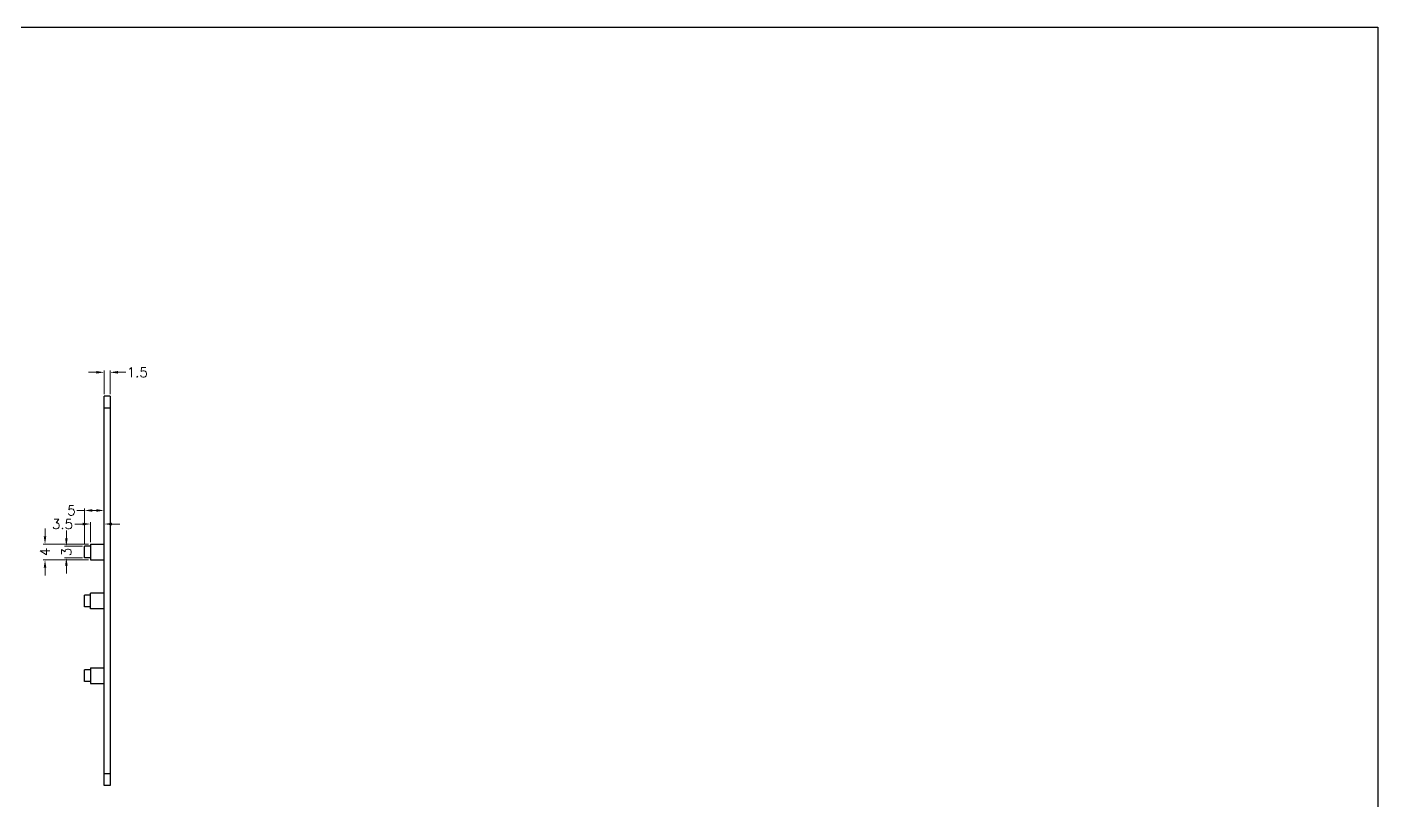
# Model space of a CAD drawing. Header units: millimetres. Extents: x 1341 to 3576, y -414 to 1667.
# Drawn here: x 2578.1 to 2922.5, y 1190.4 to 1387.5 of the extents above; entities that cross this region are included whole.
import ezdxf

# ---------------------------------------------------------------- set-up
doc = ezdxf.new("R2010")
doc.units = ezdxf.units.MM
doc.layers.add('dim', color=82, linetype='Continuous', lineweight=9)
doc.styles.add('ROMANC', font='romanc.shx', dxfattribs={"bigfont": 'gbcbig.shx'})
doc.dimstyles.new('YanXiu', dxfattribs={"dimtxt": 2.5, "dimasz": 2.2, "dimexe": 0.66, "dimexo": 0.66, "dimgap": 0.66, "dimtad": 0, "dimdsep": 46, "dimtxsty": 'ROMANC', "dimcen": 0, "dimclrd": 256, "dimclre": 131, "dimclrt": 42, "dimazin": 2, "dimtfac": 1, "dimtofl": 0, "dimtmove": 0, "dimatfit": 3, "dimfxl": 1, "dimlwd": 5, "dimlwe": 5, "dimarcsym": 0})

# ---------------------------------------------------------------- blocks, each defined once
blk = doc.blocks.new('*D17')
at = {"layer": 'Defpoints', "color": 0}
for p in [(2599.27, 1299.55), (2597.77, 1293.45), (2599.27, 1293.45)]:
    blk.add_point(p, dxfattribs=at)
at = {"layer": 'dim', "lineweight": 5}
for p, q in [((2595.77, 1299.55), (2593.77, 1299.55)), ((2601.27, 1299.55), (2603.27, 1299.55))]:
    blk.add_line(p, q, dxfattribs=at)
at = {"layer": 'dim', "color": 131, "lineweight": 5}
for p, q in [((2597.77, 1293.95), (2597.77, 1300.05)), ((2599.27, 1293.95), (2599.27, 1300.05))]:
    blk.add_line(p, q, dxfattribs=at)
at = {"layer": 'dim'}
for points in [[(2595.77, 1299.88), (2595.77, 1299.22), (2597.77, 1299.55)], [(2601.27, 1299.88), (2601.27, 1299.22), (2599.27, 1299.55)]]:
    blk.add_solid(points, dxfattribs=at)
at = {"layer": 'dim', "color": 42, "insert": (2606.21, 1299.55), "char_height": 2.5, "attachment_point": 5, "style": 'ROMANC'}
blk.add_mtext('1.5', dxfattribs=at)
blk = doc.blocks.new('*D18')
at = {"layer": 'Defpoints', "color": 0}
for p in [(2594.27, 1260.91), (2594.27, 1255.8), (2597.77, 1255.8)]:
    blk.add_point(p, dxfattribs=at)
at = {"layer": 'dim', "lineweight": 5}
for p, q in [((2592.27, 1260.91), (2590.27, 1260.91)), ((2599.77, 1260.91), (2601.77, 1260.91))]:
    blk.add_line(p, q, dxfattribs=at)
at = {"layer": 'dim', "color": 131, "lineweight": 5}
for p, q in [((2594.27, 1256.3), (2594.27, 1261.41)), ((2597.77, 1256.3), (2597.77, 1261.41))]:
    blk.add_line(p, q, dxfattribs=at)
at = {"layer": 'dim'}
for points in [[(2592.27, 1261.25), (2592.27, 1260.58), (2594.27, 1260.91)], [(2599.77, 1261.25), (2599.77, 1260.58), (2597.77, 1260.91)]]:
    blk.add_solid(points, dxfattribs=at)
at = {"layer": 'dim', "color": 42, "insert": (2587.15, 1260.91), "char_height": 2.5, "attachment_point": 5, "style": 'ROMANC'}
blk.add_mtext('3.5', dxfattribs=at)
blk = doc.blocks.new('*D19')
at = {"layer": 'Defpoints', "color": 0}
for p in [(2592.77, 1264.36), (2592.77, 1255.3), (2597.77, 1255.8)]:
    blk.add_point(p, dxfattribs=at)
at = {"layer": 'dim', "lineweight": 5}
for p, q in [((2592.77, 1264.36), (2590.77, 1264.36)), ((2595.77, 1264.36), (2594.77, 1264.36))]:
    blk.add_line(p, q, dxfattribs=at)
at = {"layer": 'dim', "color": 131, "lineweight": 5}
for p, q in [((2592.77, 1255.8), (2592.77, 1264.86)), ((2597.77, 1256.3), (2597.77, 1264.86))]:
    blk.add_line(p, q, dxfattribs=at)
at = {"layer": 'dim'}
for points in [[(2594.77, 1264.7), (2594.77, 1264.03), (2592.77, 1264.36)], [(2595.77, 1264.7), (2595.77, 1264.03), (2597.77, 1264.36)]]:
    blk.add_solid(points, dxfattribs=at)
at = {"layer": 'dim', "color": 42, "insert": (2589.43, 1264.36), "char_height": 2.5, "attachment_point": 5, "style": 'ROMANC'}
blk.add_mtext('5', dxfattribs=at)
blk = doc.blocks.new('*D20')
at = {"layer": 'Defpoints', "color": 0}
for p in [(2588.13, 1255.3), (2592.77, 1255.3), (2592.77, 1252.3)]:
    blk.add_point(p, dxfattribs=at)
at = {"layer": 'dim', "lineweight": 5}
for p, q in [((2588.13, 1257.3), (2588.13, 1259.3)), ((2588.13, 1250.3), (2588.13, 1248.3))]:
    blk.add_line(p, q, dxfattribs=at)
at = {"layer": 'dim', "color": 131, "lineweight": 5}
for p, q in [((2592.27, 1255.3), (2587.63, 1255.3)), ((2592.27, 1252.3), (2587.63, 1252.3))]:
    blk.add_line(p, q, dxfattribs=at)
at = {"layer": 'dim'}
for points in [[(2587.8, 1257.3), (2588.47, 1257.3), (2588.13, 1255.3)], [(2587.8, 1250.3), (2588.47, 1250.3), (2588.13, 1252.3)]]:
    blk.add_solid(points, dxfattribs=at)
at = {"layer": 'dim', "color": 42, "insert": (2588.13, 1253.8), "char_height": 2.5, "attachment_point": 5, "rotation": 90, "style": 'ROMANC'}
blk.add_mtext('3', dxfattribs=at)
blk = doc.blocks.new('*D21')
at = {"layer": 'Defpoints', "color": 0}
for p in [(2594.27, 1255.8), (2582.69, 1251.8), (2594.27, 1251.8)]:
    blk.add_point(p, dxfattribs=at)
at = {"layer": 'dim', "lineweight": 5}
for p, q in [((2582.69, 1257.8), (2582.69, 1259.8)), ((2582.69, 1249.8), (2582.69, 1247.8))]:
    blk.add_line(p, q, dxfattribs=at)
at = {"layer": 'dim', "color": 131, "lineweight": 5}
for p, q in [((2593.77, 1255.8), (2582.19, 1255.8)), ((2593.77, 1251.8), (2582.19, 1251.8))]:
    blk.add_line(p, q, dxfattribs=at)
at = {"layer": 'dim'}
for points in [[(2582.36, 1257.8), (2583.02, 1257.8), (2582.69, 1255.8)], [(2582.36, 1249.8), (2583.02, 1249.8), (2582.69, 1251.8)]]:
    blk.add_solid(points, dxfattribs=at)
at = {"layer": 'dim', "color": 42, "insert": (2582.69, 1253.8), "char_height": 2.5, "attachment_point": 5, "rotation": 90, "style": 'ROMANC'}
blk.add_mtext('4', dxfattribs=at)

msp = doc.modelspace()

# ---------------------------------------------------------------- linework, layer by layer
at = {"color": 7, "linetype": 'Continuous'}
for p, q in [((2597.766, 1194.301), (2597.766, 1293.451)), ((2599.266, 1293.451), (2597.766, 1293.451)), ((2599.266, 1293.451), (2599.266, 1194.301)), ((2599.266, 1290.451), (2597.766, 1290.451)), ((2592.766, 1252.301), (2592.766, 1255.301)), ((2594.266, 1255.301), (2592.766, 1255.301)), ((2594.266, 1255.801), (2597.766, 1255.801)), ((2594.266, 1255.8), (2594.266, 1251.801)), ((2594.266, 1252.301), (2592.766, 1252.301)), ((2594.266, 1251.801), (2597.766, 1251.801)), ((2597.766, 1243.301), (2594.266, 1243.301)), ((2594.266, 1239.301), (2594.266, 1243.3)), ((2592.766, 1239.801), (2592.766, 1242.801)), ((2594.266, 1242.801), (2592.766, 1242.801)), ((2594.266, 1239.801), (2592.766, 1239.801)), ((2597.766, 1239.301), (2594.266, 1239.301)), ((2594.266, 1223.801), (2592.766, 1223.801)), ((2592.766, 1220.801), (2592.766, 1223.801)), ((2594.266, 1224.301), (2597.766, 1224.301)), ((2594.266, 1224.301), (2594.266, 1220.3)), ((2594.266, 1220.801), (2592.766, 1220.801)), ((2594.266, 1220.301), (2597.766, 1220.301)), ((2599.266, 1197.301), (2597.766, 1197.301)), ((2599.266, 1194.301), (2597.766, 1194.301))]:
    msp.add_line(p, q, dxfattribs=at)
msp.add_lwpolyline([(2195.902, 1387.491), (2922.48, 1387.491), (2922.48, 995.427), (2195.902, 995.427)], close=True)

# ---------------------------------------------------------------- dimensions: what is measured, and where the dimension line sits
at = {"layer": 'dim'}
for base, p1, p2, picture, middle in [((2599.266, 1299.551), (2597.766, 1293.451), (2599.266, 1293.451), '*D17', (2606.206, 1299.551)), ((2592.766, 1264.363), (2597.766, 1255.801), (2592.766, 1255.301), '*D19', (2589.433, 1264.363)), ((2594.266, 1260.914), (2597.766, 1255.801), (2594.266, 1255.801), '*D18', (2587.147, 1260.914))]:
    dim = msp.add_linear_dim(base=base, p1=p1, p2=p2, dimstyle='YanXiu', override={"dimasz": 2, "dimexe": 0.49975, "dimexo": 0.49975, "dimgap": 0.49975}, dxfattribs=at)
    dim.commit()
    dim.dimension.update_dxf_attribs({"geometry": picture, "text_midpoint": middle})
for base, p1, p2, picture, middle in [((2582.688, 1251.801), (2594.266, 1255.801), (2594.266, 1251.801), '*D21', (2582.688, 1253.801)), ((2588.132, 1255.301), (2592.766, 1252.301), (2592.766, 1255.301), '*D20', (2588.132, 1253.801))]:
    dim = msp.add_linear_dim(base=base, p1=p1, p2=p2, angle=90, dimstyle='YanXiu', override={"dimasz": 2, "dimexe": 0.49975, "dimexo": 0.49975, "dimgap": 0.49975}, dxfattribs=at)
    dim.commit()
    dim.dimension.update_dxf_attribs({"geometry": picture, "text_midpoint": middle})

doc.saveas('drawing.dxf')
